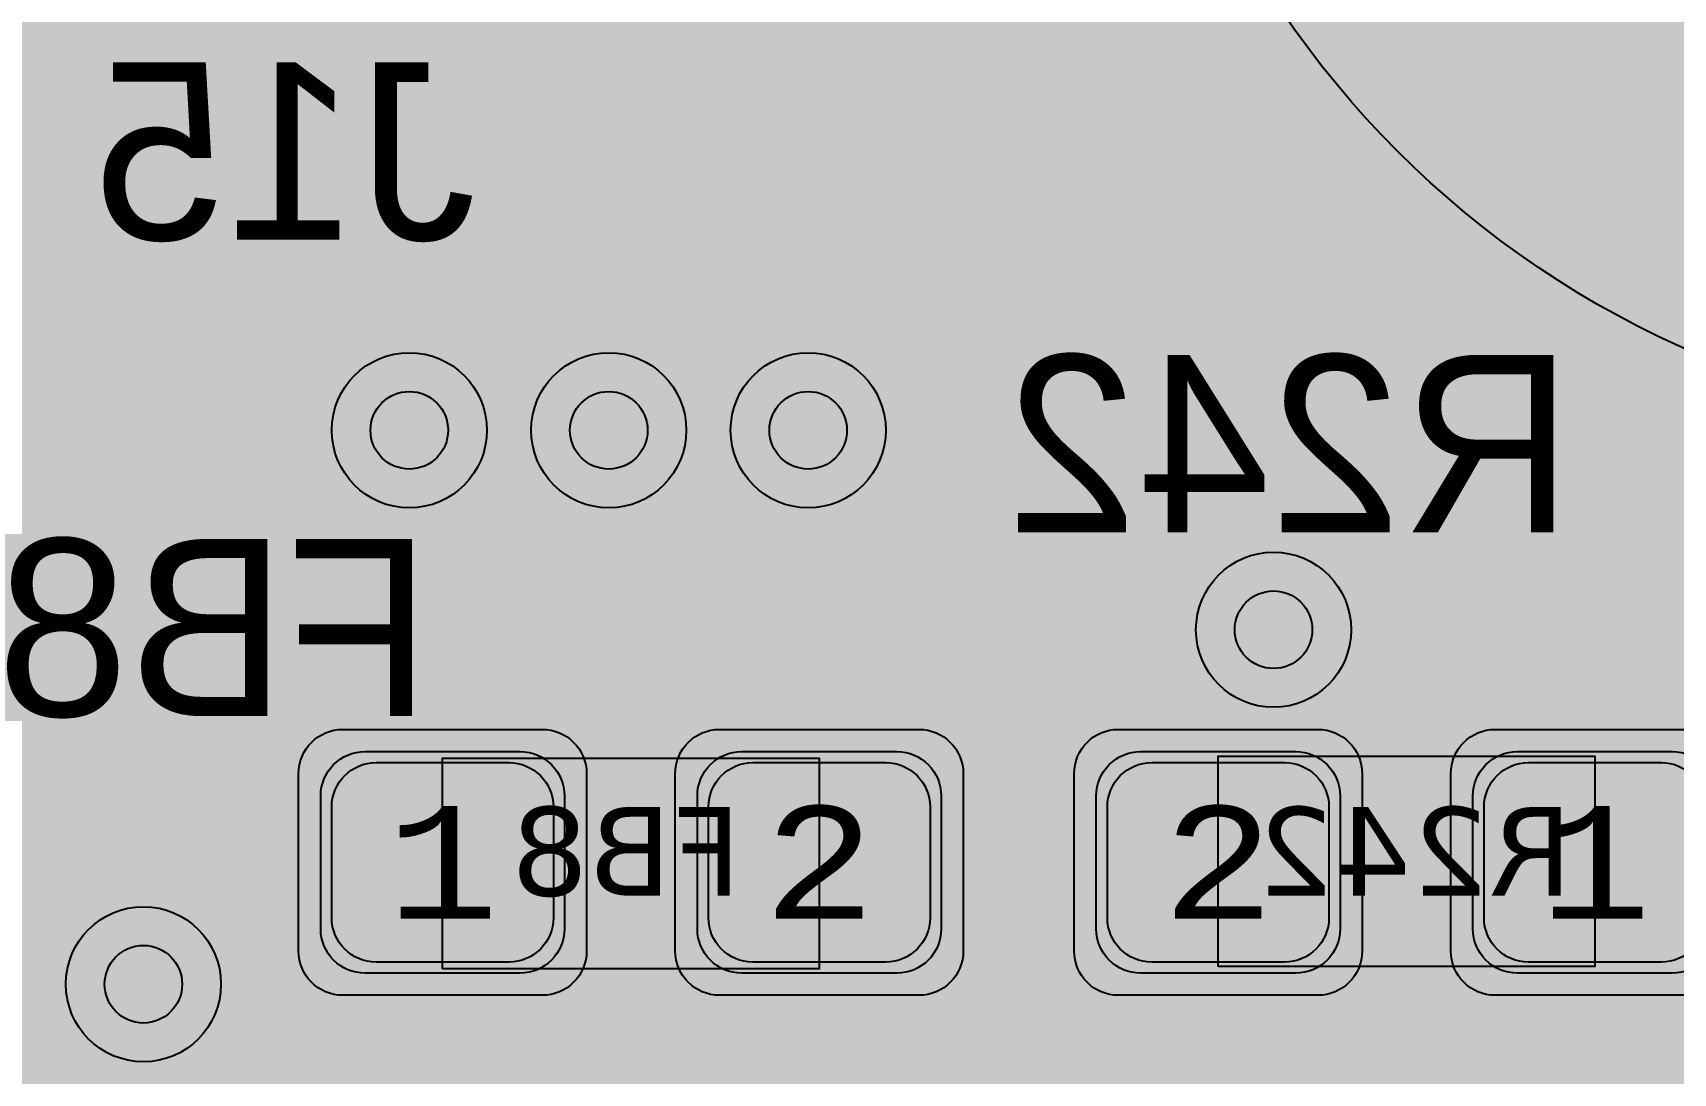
# Model space of a CAD drawing. Extents: x -98 to 119, y -207 to 98.
# Drawn here: x -9.2 to -1.8, y -7.2 to -2.51 of the extents above; entities that cross this region are included whole.
import ezdxf
from ezdxf.enums import TextEntityAlignment as Align

# ---------------------------------------------------------------- set-up
doc = ezdxf.new("R2010")
doc.units = 0
doc.header["$MEASUREMENT"] = 0
for name, color, linetype in [('ASSEMBLY_OUTLINES_BTM', 191, 'CONTINUOUS'), ('ASSEMBLY_PART_NUMBERS_BTM', 191, 'CONTINUOUS'), ('ASSEMBLY_PART_NUMBERS_TOP', 102, 'CONTINUOUS'), ('ASSEMBLY_REF_DES_BTM', 191, 'CONTINUOUS'), ('BOARD_OUTLINE', 10, 'CONTINUOUS'), ('DRILL_DRAWING', 21, 'CONTINUOUS'), ('GENERATED_SILKSCREEN_BTM', 255, 'CONTINUOUS'), ('MANUFACTURING_OUTLINES', 10, 'CONTINUOUS'), ('MOUNTING_HOLE_PADS_LAYER14', 150, 'CONTINUOUS'), ('MOUNTING_HOLE_PADS_LAYER15', 230, 'CONTINUOUS'), ('PART_PADS_SMD_BTM', 230, 'CONTINUOUS'), ('PIN_NUMBERS_BTM', 8, 'CONTINUOUS'), ('PIN_NUMBERS_TOP', 8, 'CONTINUOUS'), ('PLACEMENT_OUTLINES_BTM', 222, 'CONTINUOUS'), ('PLANE_DATA_LAYER_BOTTOM', 230, 'CONTINUOUS'), ('PLANE_SHAPES_LAYER_BOTTOM', 230, 'CONTINUOUS'), ('PLANE_SHAPES_LAYER_TOP', 150, 'CONTINUOUS'), ('ROUTE_BORDER', 151, 'CONTINUOUS'), ('SILKSCREEN_OUTLINES_BTM', 211, 'CONTINUOUS'), ('SILKSCREEN_REF_DES_BTM', 211, 'CONTINUOUS'), ('SOLDERMASK_PADS_BTM', 12, 'CONTINUOUS'), ('SOLDERPASTE_PADS_BTM', 12, 'CONTINUOUS'), ('TRACES_LAYER_BOTTOM', 230, 'CONTINUOUS'), ('TRACES_LAYER_TOP', 150, 'CONTINUOUS'), ('VIA_HOLES_LAYER_BOTTOM', 30, 'CONTINUOUS'), ('VIA_HOLES_LAYER_TOP', 30, 'CONTINUOUS'), ('VIA_PADS_LAYER_BOTTOM', 230, 'CONTINUOUS'), ('VIA_PADS_LAYER_TOP', 150, 'CONTINUOUS')]:
    doc.layers.add(name, color=color, linetype=linetype)
doc.styles.add('COURIER_NEW', font='COUR.TTF')
doc.styles.add('VERDANA', font='verdana.TTF')
doc.styles.add('VERIBEST_GERBER_0', font='txt')

msp = doc.modelspace()

# ---------------------------------------------------------------- hatches: boundary and pattern name
at = {"layer": 'PLANE_DATA_LAYER_BOTTOM'}
h = msp.add_hatch(color=256, dxfattribs=at)
h.paths.add_polyline_path([(-96.5, 0, -1), (96.5, 0, -1)], flags=0)
h.paths.add_polyline_path([(92.251979, -7.43598, 0.72698816), (92.479659, -3.637852, -0.30860979), (92.431259, -3.566904, -0.00963525), (92.431316, -3.563968, 0.00963501), (92.5, -0.000006), (92.5, 0.000001, 0.05332526), (90.407665, 19.562826, -0.05332692), (90.405941, 19.578942), (90.405941, 19.578943, -0.23821791), (90.436919, 19.640273, 0.66175504), (89.584154, 23.221888, -0.29529758), (89.523137, 23.277841, 0.02240102), (87.08146, 31.194059, -0.0862063), (87.076996, 31.219756), (87.076996, 31.219757, -0.21018391), (87.101696, 31.275919, 0.67938251), (85.774921, 34.749845, -0.30186499), (85.705267, 34.797373, 0.04791583), (77.514669, 50.475005, -0.14530744), (77.502324, 50.516585, -0.1239887), (77.511414, 50.552678, 0.60660899), (75.516892, 53.486368, -0.27423899), (75.44586, 53.517962, 0.02152308), (70.565432, 59.806101, -0.17759524), (70.547363, 59.855368), (70.547363, 59.855369, -0.1118333), (70.5548, 59.888203, 0.66175545), (68.116894, 62.64715, -0.29529737), (68.036725, 62.667806, 0.05833458), (51.722715, 76.687749, -0.24933783), (51.689123, 76.750923), (51.689123, 76.750924, -0.06075989), (51.691357, 76.76924, 0.7149664), (48.509213, 78.818582, -0.31487112), (48.42205, 78.81342, 0.02280668), (41.042088, 82.896302, -0.28513695), (40.999698, 82.964591), (40.999698, 82.964596, -0.00424702), (40.999709, 82.965891, 0.64704661), (37.697353, 84.5176, -0.28975486), (37.616734, 84.505806, 0.05294354), (19.031563, 90.52099, -0.30833592), (18.972104, 90.582877, 0.69698225), (15.284156, 91.27756, -0.30833961), (15.206255, 91.241547, 0.02237069), (6.993138, 92.235275, -0.31520437), (6.925536, 92.290658, 0.71588806), (3.14462, 92.496703, -0.31520526), (3.0714, 92.448994, 0.06346806), (-20.215283, 90.264015, -0.32014225), (-20.296827, 90.298428, 0.72963938), (-23.995319, 89.386755, -0.32014403), (-24.051528, 89.318386, 0.01866354), (-30.645576, 87.275991, -0.30986574), (-30.72878, 87.298418, 0.70117084), (-34.249879, 85.978007, -0.00275269), (-34.249874, 85.977168, -0.30685575), (-34.29782, 85.9064, 0.04916641), (-50.410548, 77.556603, -0.32354836), (-50.499711, 77.561018, 0.73921276), (-53.660594, 75.408706, -0.07516987), (-53.657188, 75.386179), (-53.657188, 75.386178, -0.24247942), (-53.68916, 75.324127, 0.01996774), (-59.527063, 70.80098, -0.29848709), (-59.610009, 70.791065, 0.55672441), (-62.5, 69), (-62.5, 68.999999, 0.08270852), (-62.392031, 68.351756, -0.29848757), (-62.412702, 68.270818, 0.06718659), (-78.279974, 49.27977, -0.27781781), (-78.350169, 49.24438, 0.43635087), (-80.5, 47.25), (-80.5, 47.249999, 0.14146633), (-80.192238, 46.184011, -0.14146588), (-80.180512, 46.143397), (-80.180512, 46.143396, -0.13119073), (-80.190652, 46.105416, 0.01929482), (-83.506407, 39.786053, -0.3122068), (-83.581614, 39.742899, 0.43912347), (-85.75, 37.75, 0.20482962), (-85.131688, 36.303992, -0.20483071), (-85.10813, 36.248899), (-85.10813, 36.248898, -0.10091901), (-85.114214, 36.219062, 0.04809776), (-90.466303, 19.289839, -0.31487042), (-90.530154, 19.230281, 0.71496565), (-91.24073, 15.512631, -0.26937831), (-91.202277, 15.446437), (-91.202277, 15.446436, -0.04192983), (-91.203345, 15.433723, 0.01884133), (-92.106444, 8.523669, -0.32827121), (-92.166453, 8.456161, 0.35402801), (-93.75, 6.5), (-93.75, 6.499999, 0.3147083), (-92.438077, 4.622088, -0.31470689), (-92.388093, 4.55054), (-92.388093, 4.550537, -0.01228575), (-92.388185, 4.546794, 0.01229418), (-92.5, 0.00001), (-92.5, -0.000004, 0.05293339), (-90.438132, -19.421494, -0.32940864), (-90.475468, -19.504015, 0.27173254), (-91.5, -21.25, 0.40159771), (-89.586502, -23.248128, -0.32940451), (-89.516056, -23.305059, 0.02130735), (-87.207653, -30.839509, -0.32217733), (-87.232533, -30.924924, 0.23066593), (-88, -32.499999), (-88, -32.5, 0.43149503), (-85.882787, -34.496562, -0.3221788), (-85.807634, -34.544174, 0.04801617), (-77.643233, -50.277018, -0.30387878), (-77.644537, -50.3618, 0.152519), (-78, -51.499999), (-78, -51.5, 0.48198292), (-75.552374, -53.449264, -0.30388342), (-75.473145, -53.479475, 0.02199125), (-70.483925, -59.90214, -0.3186215), (-70.47622, -59.989968, 0.72539906), (-67.952631, -62.834176, -0.31862421), (-67.866344, -62.852281, 0.06239253), (-50.265124, -77.650932, -0.25435623), (-50.230332, -77.714899), (-50.230332, -77.7149, -0.03445317), (-50.231054, -77.725364, 0.03445193), (-50.25, -78), (-50.25, -78.000001, 0.60330822), (-47.119729, -79.649997, -0.29136265), (-47.037917, -79.64725, 0.02294124), (-39.54278, -83.621879, -0.2900128), (-39.499155, -83.690765), (-39.499155, -83.690766, -0.00713035), (-39.499186, -83.692939, 0.00713296), (-39.5, -83.749994), (-39.5, -83.75, 0.65808296), (-36.126004, -85.203319, -0.29776298), (-36.043963, -85.188513, 0.04901634), (-18.771876, -90.575199, -0.30186131), (-18.712566, -90.635139, 0.67938177), (-15.056336, -91.31372, -0.30186438), (-14.979467, -91.279054, 0.02174912), (-6.993138, -92.235275, -0.31520437), (-6.925536, -92.290658, 0.71588806), (-3.14462, -92.496703, -0.31520526), (-3.0714, -92.448994, 0.06250827), (19.869968, -90.340657, -0.3455664), (19.954737, -90.381493, 0.79435682), (23.75, -89.500001), (23.75, -89.499973, 0.00508686), (23.749586, -89.459281, -0.34558849), (23.806159, -89.384097, 0.02146945), (31.383958, -87.013201, -0.31444693), (31.468175, -87.035889, 0.70013084), (35, -85.75), (35, -85.749988, 0.00909926), (34.998675, -85.677212, -0.00905723), (34.998625, -85.674452), (34.998625, -85.674439, -0.3044722), (35.045955, -85.60392, 0.04798546), (50.721249, -77.353765, -0.31444166), (50.808431, -77.356288, 0.61621831), (54, -75.75), (54, -75.749999, 0.06775817), (53.927211, -75.215343, -0.06775352), (53.924438, -75.194974), (53.924438, -75.194973, -0.24153729), (53.95619, -75.13308, 0.02236582), (60.452055, -70.01285, -0.31311155), (60.538488, -70.003709, 0.71009535), (63.344013, -67.475653, -0.09971759), (63.33807, -67.446151), (63.33807, -67.44615, -0.20692806), (63.362073, -67.390635, 0.05820555), (77.187807, -50.973449, -0.31748667), (77.269693, -50.94147, 0.72222414), (79.294241, -47.729048, -0.17387366), (79.276877, -47.680625, -0.13609457), (79.287761, -47.641379, 0.02052348), (82.926938, -40.980152, -0.3530032), (83.013777, -40.939997, 0.48811211), (85.5, -39), (85.5, -38.999999, 0.2400736), (84.675602, -37.381988, -0.24007295), (84.644192, -37.320342), (84.644192, -37.320341, -0.10410562), (84.650658, -37.289623, 0.05054674), (90.411157, -19.546683, -0.32146983), (90.476988, -19.487077, 0.38127918), (92.25, -17.5, 0.2751437), (91.203224, -15.741772, -0.27514249), (91.163342, -15.674784), (91.163342, -15.674783, -0.04255495), (91.164442, -15.661882, 0.02223578), (92.195155, -7.50356, -0.31919634)], flags=0)
at = {"layer": 'PLANE_SHAPES_LAYER_BOTTOM'}
h = msp.add_hatch(color=256, dxfattribs=at)
h.paths.add_polyline_path([(-96.5, 0, -1), (96.5, 0, -1)], flags=0)
h.paths.add_polyline_path([(-92.5, 0, -1), (92.5, 0, -1)], flags=0)
at = {"layer": 'PLANE_SHAPES_LAYER_TOP'}
h = msp.add_hatch(color=256, dxfattribs=at)
h.paths.add_polyline_path([(-96.31345, 0, -1), (96.81345, 0, -1)], flags=0)
h.paths.add_polyline_path([(-92.25, 0, -1), (92.75, 0, -1)], flags=0)
h = msp.add_hatch(color=256, dxfattribs=at)
h.paths.add_polyline_path([(46.25, -35.15), (43.875, -38), (28.75, -38), (32.25, -34.5), (32.25, -30.5), (35.75, -30.5), (35.75, -27), (14.25, -27), (14.25, -24), (-10, -24), (-10, -18.75), (1.75, -18.75), (1.75, -9.25), (-10, -9.25), (-10, 32.75), (1.75, 32.75), (1.75, 34.25), (20.25, 34.25), (20.25, 25.25), (22.25, 23.25), (34.5, 23.25), (34.5, -26.5), (41.25, -26.5), (41.25, -20.5), (46.25, -20.5)])
h.paths.add_polyline_path([(-8.75, 10.25), (-8.75, 19.5), (1.25, 19.5), (1.25, 10.25)], flags=16)
h.paths.add_polyline_path([(6, 27.25), (6, 29.75), (15.45, 29.75), (15.45, 27.25)], flags=16)
at = {"layer": 'VIA_HOLES_LAYER_BOTTOM'}
h = msp.add_hatch(color=256, dxfattribs=at)
edge = h.paths.add_edge_path()
edge.add_arc((-7.5, -4.3), 0.175, 0, 360)
h = msp.add_hatch(color=256, dxfattribs=at)
edge = h.paths.add_edge_path()
edge.add_arc((-6.6, -4.3), 0.175, 0, 360)
h = msp.add_hatch(color=256, dxfattribs=at)
edge = h.paths.add_edge_path()
edge.add_arc((-5.7, -4.3), 0.175, 0, 360)
h = msp.add_hatch(color=256, dxfattribs=at)
edge = h.paths.add_edge_path()
edge.add_arc((-3.6, -5.2), 0.175, 0, 360)
h = msp.add_hatch(color=256, dxfattribs=at)
edge = h.paths.add_edge_path()
edge.add_arc((-8.7, -6.8), 0.175, 0, 360)
at = {"layer": 'VIA_HOLES_LAYER_TOP'}
h = msp.add_hatch(color=256, dxfattribs=at)
edge = h.paths.add_edge_path()
edge.add_arc((-7.5, -4.3), 0.175, 0, 360)
h = msp.add_hatch(color=256, dxfattribs=at)
edge = h.paths.add_edge_path()
edge.add_arc((-6.6, -4.3), 0.175, 0, 360)
h = msp.add_hatch(color=256, dxfattribs=at)
edge = h.paths.add_edge_path()
edge.add_arc((-5.7, -4.3), 0.175, 0, 360)
h = msp.add_hatch(color=256, dxfattribs=at)
edge = h.paths.add_edge_path()
edge.add_arc((-3.6, -5.2), 0.175, 0, 360)
h = msp.add_hatch(color=256, dxfattribs=at)
edge = h.paths.add_edge_path()
edge.add_arc((-8.7, -6.8), 0.175, 0, 360)

# ---------------------------------------------------------------- linework, layer by layer
at = {"layer": 'ASSEMBLY_OUTLINES_BTM'}
for points in [[(-3.85, -6.72), (-3.85, -5.77), (-2.15, -5.77), (-2.15, -6.72)], [(-7.35, -6.73), (-7.35, -5.78), (-5.65, -5.78), (-5.65, -6.73)]]:
    msp.add_lwpolyline(points, close=True, dxfattribs=at)
at = {"layer": 'BOARD_OUTLINE', "const_width": 0.1}
msp.add_lwpolyline([(-97.5, 0, -1), (97.5, 0, -1)], format="xyb", close=True, dxfattribs=at)
at = {"layer": 'GENERATED_SILKSCREEN_BTM', "const_width": 0.15}
for points in [[(-8.1792, -3.4208), (-8.1728, -3.4224), (-8.1688, -3.4256), (-8.1672, -3.4312), (-8.1664, -3.4376), (-8.1672, -3.4432), (-8.1688, -3.4488), (-8.1728, -3.4528), (-8.1792, -3.4536), (-8.4912, -3.4536), (-8.4968, -3.4528), (-8.5016, -3.4488), (-8.504, -3.4432), (-8.5048, -3.4376), (-8.504, -3.4312), (-8.5016, -3.4256), (-8.4968, -3.4224), (-8.4912, -3.4208), (-8.3504, -3.4208), (-8.3504, -2.6696), (-8.3496, -2.664), (-8.3472, -2.66), (-8.3432, -2.6576), (-8.3376, -2.6568), (-8.3336, -2.656), (-8.3296, -2.656), (-8.3264, -2.6576), (-8.3232, -2.6608), (-8.1672, -2.88), (-8.1656, -2.8832), (-8.1648, -2.8856), (-8.1648, -2.8912), (-8.1672, -2.896), (-8.1712, -2.9), (-8.176, -2.9032), (-8.1816, -2.9048), (-8.1848, -2.9048), (-8.1872, -2.904), (-8.1912, -2.8992), (-8.3192, -2.72), (-8.3192, -3.4208), (-8.1792, -3.4208)], [(-9.3472, -2.6536), (-8.8072, -2.6536), (-8.8016, -2.6552), (-8.7968, -2.6592), (-8.7928, -2.664), (-8.7912, -2.6696), (-8.7912, -3.0544), (-8.792, -3.06), (-8.7944, -3.064), (-8.7976, -3.0664), (-8.8032, -3.068), (-8.8064, -3.0696), (-8.8104, -3.0704), (-8.8144, -3.0696), (-8.8176, -3.0672), (-8.948, -2.9608), (-9.2064, -2.9608), (-9.3312, -3.0624)], [(-7.336, -3.3152), (-7.3312, -3.312), (-7.3248, -3.312), (-7.3192, -3.3136), (-7.3144, -3.3176), (-7.3104, -3.3224), (-7.3088, -3.328), (-7.3088, -3.3344), (-7.312, -3.3392), (-7.4192, -3.4488), (-7.4232, -3.4512), (-7.4272, -3.452), (-7.4288, -3.4536), (-7.432, -3.4536), (-7.5936, -3.4536), (-7.5976, -3.4528), (-7.6016, -3.4504), (-7.6032, -3.4496), (-7.604, -3.4488), (-7.6048, -3.448), (-7.6072, -3.4464), (-7.6872, -3.3368), (-7.6888, -3.3336), (-7.6896, -3.332), (-7.6904, -3.3304), (-7.6904, -3.328), (-7.6904, -2.6864), (-7.8632, -2.6864), (-7.8688, -2.6848), (-7.8736, -2.6816), (-7.876, -2.676), (-7.8768, -2.6704), (-7.876, -2.664), (-7.8736, -2.6584), (-7.8688, -2.6544), (-7.8632, -2.6536), (-7.4584, -2.6536), (-7.452, -2.6544), (-7.448, -2.6584), (-7.4456, -2.664), (-7.4448, -2.6704), (-7.4456, -2.676), (-7.448, -2.6816), (-7.452, -2.6848), (-7.4584, -2.6864), (-7.6584, -2.6864), (-7.6584, -3.3224), (-7.5856, -3.42), (-7.4392, -3.42), (-7.336, -3.3152)], [(-8.9424, -2.9288), (-8.9392, -2.9296), (-8.9368, -2.9304), (-8.9336, -2.932), (-8.8248, -3.02), (-8.8248, -2.6864), (-9.3472, -2.6864)], [(-9.3576, -3.0408), (-9.2224, -2.932), (-9.2184, -2.9304), (-9.2152, -2.9296), (-9.212, -2.9288), (-8.9424, -2.9288)], [(-9.3312, -3.32), (-9.2064, -3.42), (-8.948, -3.42), (-8.8176, -3.3144), (-8.812, -3.312), (-8.8072, -3.312), (-8.8016, -3.3152), (-8.7976, -3.3192), (-8.7944, -3.3248), (-8.7928, -3.3304), (-8.7936, -3.3336), (-8.7944, -3.336), (-8.796, -3.3384), (-8.7984, -3.34), (-8.9336, -3.4504), (-8.936, -3.452), (-8.9392, -3.452), (-8.9424, -3.4536), (-9.212, -3.4536), (-9.2136, -3.4536), (-9.2152, -3.4528), (-9.216, -3.4528), (-9.2176, -3.452), (-9.2192, -3.452), (-9.2224, -3.4504), (-9.3576, -3.34)], [(-5.0572, -3.9768), (-5.1916, -4.0864), (-5.194, -4.0904), (-5.1948, -4.0936), (-5.1964, -4.096), (-5.1972, -4.0992), (-5.1972, -4.2088), (-5.1964, -4.212), (-5.1948, -4.2168), (-5.194, -4.2208), (-5.1916, -4.2224), (-4.6588, -4.6552), (-4.6588, -4.7408), (-5.1812, -4.7408), (-5.1868, -4.7424), (-5.1916, -4.7456), (-5.194, -4.7512), (-5.1948, -4.7576), (-5.194, -4.7632), (-5.1916, -4.7688), (-5.1868, -4.772), (-5.1812, -4.7736), (-4.642, -4.7736), (-4.6356, -4.772), (-4.6316, -4.768), (-4.6276, -4.764), (-4.626, -4.7576), (-4.626, -4.648), (-4.6268, -4.6456), (-4.6284, -4.64), (-4.63, -4.6376), (-4.6308, -4.636), (-4.6332, -4.6344), (-5.1652, -4.2008), (-5.1652, -4.1072), (-5.0404, -4.0064), (-4.782, -4.0064), (-4.6516, -4.1128), (-4.646, -4.1144), (-4.6404, -4.1136), (-4.6356, -4.1112), (-4.6316, -4.1064), (-4.6292, -4.1016), (-4.6284, -4.096), (-4.6292, -4.0904), (-4.6308, -4.088), (-4.6332, -4.0864), (-4.7676, -3.9768), (-4.7708, -3.976), (-4.7724, -3.9752), (-4.774, -3.9744), (-4.7772, -3.9736), (-5.0468, -3.9736), (-5.05, -3.9744), (-5.0516, -3.9752), (-5.054, -3.976), (-5.0572, -3.9768)], [(-4.3556, -4.7576), (-4.3564, -4.764), (-4.3604, -4.768), (-4.366, -4.7704), (-4.3716, -4.7712), (-4.3772, -4.7704), (-4.382, -4.768), (-4.386, -4.764), (-4.3876, -4.7576), (-4.3876, -4.5152), (-4.4252, -4.5152), (-4.4308, -4.5136), (-4.4356, -4.5104), (-4.438, -4.5048), (-4.4388, -4.4992), (-4.438, -4.4928), (-4.4356, -4.4872), (-4.4308, -4.4832), (-4.4252, -4.4824), (-4.3876, -4.4824), (-4.3876, -4.012), (-4.3868, -4.008), (-4.3844, -4.0048), (-4.3812, -4.0016), (-4.3772, -3.9992), (-4.3724, -3.9976), (-4.3676, -3.9968), (-4.3636, -3.9976), (-4.3596, -4.0008), (-3.874, -4.4864), (-3.8708, -4.4912), (-3.8692, -4.496), (-3.87, -4.5008), (-3.8732, -4.5064), (-3.8748, -4.5104), (-3.878, -4.5128), (-3.8812, -4.5144), (-3.8852, -4.5152), (-4.3556, -4.5152), (-4.3556, -4.7576)], [(-3.9252, -4.4824), (-4.3556, -4.0536), (-4.3556, -4.4824), (-3.9252, -4.4824)], [(-3.5452, -3.9768), (-3.6796, -4.0864), (-3.682, -4.0904), (-3.6828, -4.0936), (-3.6844, -4.096), (-3.6852, -4.0992), (-3.6852, -4.2088), (-3.6844, -4.212), (-3.6828, -4.2168), (-3.682, -4.2208), (-3.6796, -4.2224), (-3.1468, -4.6552), (-3.1468, -4.7408), (-3.6692, -4.7408), (-3.6748, -4.7424), (-3.6796, -4.7456), (-3.682, -4.7512), (-3.6828, -4.7576), (-3.682, -4.7632), (-3.6796, -4.7688), (-3.6748, -4.772), (-3.6692, -4.7736), (-3.13, -4.7736), (-3.1236, -4.772), (-3.1196, -4.768), (-3.1156, -4.764), (-3.114, -4.7576), (-3.114, -4.648), (-3.1148, -4.6456), (-3.1164, -4.64), (-3.118, -4.6376), (-3.1188, -4.636), (-3.1212, -4.6344), (-3.6532, -4.2008), (-3.6532, -4.1072), (-3.5284, -4.0064), (-3.27, -4.0064), (-3.1396, -4.1128), (-3.134, -4.1144), (-3.1284, -4.1136), (-3.1236, -4.1112), (-3.1196, -4.1064), (-3.1172, -4.1016), (-3.1164, -4.096), (-3.1172, -4.0904), (-3.1188, -4.088), (-3.1212, -4.0864), (-3.2556, -3.9768), (-3.2588, -3.976), (-3.2604, -3.9752), (-3.262, -3.9744), (-3.2652, -3.9736), (-3.5348, -3.9736), (-3.538, -3.9744), (-3.5396, -3.9752), (-3.542, -3.976), (-3.5452, -3.9768)], [(-2.9244, -4.2776), (-2.9268, -4.276), (-2.9276, -4.272), (-2.9292, -4.268), (-2.93, -4.264), (-2.93, -4.0992), (-2.9292, -4.0952), (-2.9276, -4.0928), (-2.9276, -4.0904), (-2.9268, -4.0896), (-2.9252, -4.0888), (-2.9244, -4.0872), (-2.7884, -3.9768), (-2.7844, -3.9752), (-2.7812, -3.9744), (-2.778, -3.9736), (-2.3748, -3.9736), (-2.3676, -3.9752), (-2.3628, -3.9792), (-2.3588, -3.984), (-2.3572, -3.9896), (-2.3572, -4.7576), (-2.3588, -4.764), (-2.3628, -4.768), (-2.3676, -4.7704), (-2.3732, -4.7712), (-2.3796, -4.7704), (-2.3852, -4.768), (-2.3892, -4.764), (-2.3908, -4.7576), (-2.3908, -4.3896), (-2.7668, -4.3896), (-2.898, -4.7624), (-2.9012, -4.768), (-2.9068, -4.7712), (-2.9124, -4.772), (-2.918, -4.7704), (-2.9228, -4.768), (-2.9268, -4.764), (-2.9284, -4.7584), (-2.9276, -4.752), (-2.7964, -4.3792), (-2.9244, -4.2776)], [(-2.3908, -4.0064), (-2.7732, -4.0064), (-2.898, -4.1072), (-2.898, -4.256), (-2.7732, -4.3576), (-2.3908, -4.3576), (-2.3908, -4.0064)], [(-9.4616, -5.6036), (-9.168, -5.6036), (-9.1656, -5.6036), (-9.1632, -5.6028), (-9.16, -5.602), (-9.1568, -5.5988), (-9.0768, -5.5164), (-9.0728, -5.5132), (-9.072, -5.51), (-9.072, -5.5052), (-9.072, -5.258), (-9.072, -5.2548), (-9.072, -5.2532), (-9.0728, -5.2524), (-9.0984, -5.1756), (-9.0728, -5.0988), (-9.072, -5.098), (-9.072, -5.0932), (-9.072, -4.9012), (-9.072, -4.898), (-9.0728, -4.894), (-9.0768, -4.89), (-9.1568, -4.8076), (-9.16, -4.8052), (-9.1632, -4.8044), (-9.1656, -4.8036), (-9.168, -4.8036), (-9.4616, -4.8036)], [(-8.8088, -4.9236), (-8.7056, -4.8092), (-8.7, -4.8052), (-8.6944, -4.8036), (-8.2792, -4.8036), (-8.2736, -4.8052), (-8.2688, -4.8092), (-8.2648, -4.814), (-8.2632, -4.8196), (-8.2632, -5.1692), (-8.2632, -5.1716), (-8.2632, -5.174), (-8.2632, -5.5876), (-8.2648, -5.5932), (-8.2688, -5.5988), (-8.2736, -5.6028), (-8.2792, -5.6036), (-8.6992, -5.6036), (-8.8304, -5.4892), (-8.8336, -5.4844), (-8.8352, -5.478), (-8.8352, -5.3068), (-8.7176, -5.174), (-8.8016, -5.1068), (-8.804, -5.1036), (-8.8064, -5.0996), (-8.808, -5.0956), (-8.8088, -5.0932), (-8.8088, -4.9236)], [(-8.0632, -4.8364), (-8.0688, -4.8348), (-8.0736, -4.8316), (-8.076, -4.826), (-8.0768, -4.8204), (-8.076, -4.814), (-8.0736, -4.8092), (-8.0688, -4.8052), (-8.0632, -4.8036), (-7.5232, -4.8036), (-7.5176, -4.8052), (-7.5128, -4.8092), (-7.5088, -4.814), (-7.5072, -4.8196), (-7.5072, -5.5876), (-7.5088, -5.5932), (-7.5128, -5.598), (-7.5176, -5.6004), (-7.5232, -5.6012), (-7.5296, -5.6004), (-7.5352, -5.598), (-7.5392, -5.5932), (-7.5408, -5.5876), (-7.5408, -5.1836), (-7.9032, -5.1836), (-7.9088, -5.1828), (-7.9136, -5.1788), (-7.916, -5.1732), (-7.9168, -5.1676), (-7.916, -5.162), (-7.9136, -5.1564), (-7.9088, -5.1524), (-7.9032, -5.1508), (-7.5408, -5.1508), (-7.5408, -4.8364), (-8.0632, -4.8364)], [(-9.104, -4.91), (-9.104, -5.0916), (-9.1256, -5.1604), (-9.5024, -5.1604), (-9.5256, -5.0916), (-9.5256, -4.91), (-9.4544, -4.8364), (-9.176, -4.8364), (-9.104, -4.91)], [(-8.2968, -4.8364), (-8.6864, -4.8364), (-8.776, -4.9364), (-8.776, -5.0844), (-8.6872, -5.1556), (-8.2968, -5.1556), (-8.2968, -4.8364)], [(-9.104, -5.2612), (-9.104, -5.498), (-9.176, -5.5708), (-9.4544, -5.5708), (-9.5256, -5.498), (-9.5256, -5.2612), (-9.5024, -5.1924), (-9.1256, -5.1924), (-9.104, -5.2612)], [(-8.2968, -5.1884), (-8.6856, -5.1884), (-8.8032, -5.3204), (-8.8032, -5.4708), (-8.6872, -5.5708), (-8.2968, -5.5708), (-8.2968, -5.1884)]]:
    msp.add_lwpolyline(points, dxfattribs=at)
for points in [[(-2.707902, -5.769995, 0.00001223), (-2.707911, -5.770005), (-3.292089, -5.770005, 0.00001223), (-3.292098, -5.769995), (-2.707902, -5.769995)], [(-6.216156, -5.779995, 0.00001164), (-6.216164, -5.780005), (-6.783836, -5.780005, 0.00001164), (-6.783844, -5.779995), (-6.216156, -5.779995)], [(-6.207902, -6.730005), (-6.792098, -6.730005, 0.00001223), (-6.792089, -6.729995), (-6.207911, -6.729995, 0.00001223), (-6.207902, -6.730005)], [(-2.716156, -6.720005), (-3.283844, -6.720005, 0.00001164), (-3.283836, -6.719995), (-2.716164, -6.719995, 0.00001164), (-2.716156, -6.720005)]]:
    msp.add_lwpolyline(points, format="xyb", dxfattribs=at)
at = {"layer": 'MANUFACTURING_OUTLINES'}
msp.add_circle((0, 0), 97.575405, dxfattribs=at)
at = {"layer": 'MOUNTING_HOLE_PADS_LAYER14'}
msp.add_circle((0, 0), 4.3, dxfattribs=at)
at = {"layer": 'MOUNTING_HOLE_PADS_LAYER15'}
msp.add_circle((0, 0), 4.3, dxfattribs=at)
at = {"layer": 'PART_PADS_SMD_BTM'}
for points in [[(-7.9, -5.95, -0.41421356), (-7.7, -5.75), (-7, -5.75, -0.41421356), (-6.8, -5.95), (-6.8, -6.55, -0.41421356), (-7, -6.75), (-7.7, -6.75, -0.41421356), (-7.9, -6.55)], [(-6.2, -5.95, -0.41421356), (-6, -5.75), (-5.3, -5.75, -0.41421356), (-5.1, -5.95), (-5.1, -6.55, -0.41421356), (-5.3, -6.75), (-6, -6.75, -0.41421356), (-6.2, -6.55)], [(-3.3, -6.55, -0.41421356), (-3.5, -6.75), (-4.2, -6.75, -0.41421356), (-4.4, -6.55), (-4.4, -5.95, -0.41421356), (-4.2, -5.75), (-3.5, -5.75, -0.41421356), (-3.3, -5.95)], [(-1.6, -6.55, -0.41421356), (-1.8, -6.75), (-2.5, -6.75, -0.41421356), (-2.7, -6.55), (-2.7, -5.95, -0.41421356), (-2.5, -5.75), (-1.8, -5.75, -0.41421356), (-1.6, -5.95)]]:
    msp.add_lwpolyline(points, format="xyb", close=True, dxfattribs=at)
at = {"layer": 'PLACEMENT_OUTLINES_BTM'}
for points in [[(-3.85, -6.72), (-3.85, -5.77), (-2.15, -5.77), (-2.15, -6.72)], [(-7.35, -6.73), (-7.35, -5.78), (-5.65, -5.78), (-5.65, -6.73)]]:
    msp.add_lwpolyline(points, close=True, dxfattribs=at)
at = {"layer": 'ROUTE_BORDER'}
msp.add_circle((0, 0), 96.5, dxfattribs=at)
at = {"layer": 'SILKSCREEN_OUTLINES_BTM'}
for points in [[(-3.85, -6.72), (-3.85, -5.77), (-2.15, -5.77), (-2.15, -6.72)], [(-7.35, -6.73), (-7.35, -5.78), (-5.65, -5.78), (-5.65, -6.73)]]:
    msp.add_lwpolyline(points, close=True, dxfattribs=at)
at = {"layer": 'SOLDERMASK_PADS_BTM'}
for points in [[(-8, -5.85, -0.41421356), (-7.8, -5.65), (-6.9, -5.65, -0.41421356), (-6.7, -5.85), (-6.7, -6.65, -0.41421356), (-6.9, -6.85), (-7.8, -6.85, -0.41421356), (-8, -6.65)], [(-6.3, -5.85, -0.41421356), (-6.1, -5.65), (-5.2, -5.65, -0.41421356), (-5, -5.85), (-5, -6.65, -0.41421356), (-5.2, -6.85), (-6.1, -6.85, -0.41421356), (-6.3, -6.65)], [(-3.2, -6.65, -0.41421356), (-3.4, -6.85), (-4.3, -6.85, -0.41421356), (-4.5, -6.65), (-4.5, -5.85, -0.41421356), (-4.3, -5.65), (-3.4, -5.65, -0.41421356), (-3.2, -5.85)], [(-1.5, -6.65, -0.41421356), (-1.7, -6.85), (-2.6, -6.85, -0.41421356), (-2.8, -6.65), (-2.8, -5.85, -0.41421356), (-2.6, -5.65), (-1.7, -5.65, -0.41421356), (-1.5, -5.85)]]:
    msp.add_lwpolyline(points, format="xyb", close=True, dxfattribs=at)
at = {"layer": 'SOLDERPASTE_PADS_BTM'}
for points in [[(-7.85, -6, -0.41421356), (-7.65, -5.8), (-7.05, -5.8, -0.41421356), (-6.85, -6), (-6.85, -6.5, -0.41421356), (-7.05, -6.7), (-7.65, -6.7, -0.41421356), (-7.85, -6.5)], [(-6.15, -6, -0.41421356), (-5.95, -5.8), (-5.35, -5.8, -0.41421356), (-5.15, -6), (-5.15, -6.5, -0.41421356), (-5.35, -6.7), (-5.95, -6.7, -0.41421356), (-6.15, -6.5)], [(-3.35, -6.5, -0.41421356), (-3.55, -6.7), (-4.15, -6.7, -0.41421356), (-4.35, -6.5), (-4.35, -6, -0.41421356), (-4.15, -5.8), (-3.55, -5.8, -0.41421356), (-3.35, -6)], [(-1.65, -6.5, -0.41421356), (-1.85, -6.7), (-2.45, -6.7, -0.41421356), (-2.65, -6.5), (-2.65, -6, -0.41421356), (-2.45, -5.8), (-1.85, -5.8, -0.41421356), (-1.65, -6)]]:
    msp.add_lwpolyline(points, format="xyb", close=True, dxfattribs=at)
at = {"layer": 'TRACES_LAYER_BOTTOM'}
for points, const_width in [([(-2.15, -6.25), (-2.15, -4.846313), (-4.815859, -2.180454), (-4.815859, 0.101086), (-5.472799, 0.758026)], 0.35), ([(-23.1, -3.3), (-15.707169, -3.3), (-15.09435, -2.687181), (-5.831951, -2.687181), (-4.934312, -3.58482), (-4.934312, -5.0132)], 0.35), ([(-25.04, -5.5), (-23.695228, -4.155228), (-15.638048, -4.155228), (-14.687141, -3.204321), (-6.795679, -3.204321), (-5.7, -4.3)], 0.25), ([(-16.04, -5.5), (-14.215, -3.675), (-7.225, -3.675), (-6.6, -4.3)], 0.25), ([(-7.5, -4.3), (-8.125, -4.3), (-8.210459, -4.214541), (-13.91411, -4.214541), (-14.615, -4.915431), (-14.615, -6.279595), (-15.010405, -6.675), (-15.139065, -6.675), (-16.04, -7.575935), (-16.04, -11.5)], 0.35), ([(-4.934312, -5.0132), (-5.121112, -5.2), (-6.3, -5.2), (-7.35, -6.25)], 0.35), ([(-4.934312, -5.0132), (-4.757536, -5.189976), (-4.235024, -5.189976), (-4.225, -5.2), (-3.6, -5.2)], 0.35), ([(-5.65, -6.25), (-3.85, -6.25)], 0.35), ([(-2.15, -6.25), (-2.15, -7.4), (-2.35, -7.6), (-2.35, -8.75)], 0.35), ([(-8.7, -6.8), (-8.7, -7.904787), (-7.9, -8.704787), (-7.9, -11)], 0.35)]:
    msp.add_lwpolyline(points, dxfattribs=dict(at, const_width=const_width))
at = {"layer": 'TRACES_LAYER_TOP'}
for points, const_width in [([(-8.7, -6.8), (-8.7, -6.175), (-9.330884, -5.544116), (-9.330884, 18.794363), (-10.244661, 19.70814), (-23.60686, 19.70814), (-24.79, 18.525), (-24.79, 17.5)], 0.25), ([(-5.1, 9.7), (-5.1, 6.721407), (-5.527958, 6.293449), (-5.527958, 6.293447), (-5.821405, 6), (-5.821407, 6), (-8.911212, 2.910195), (-8.911212, -2.288788), (-7.941942, -3.258058), (-7.941942, -3.858058), (-7.5, -4.3)], 0.25), ([(-4.2, 9.7), (-4.2, 7.055721), (-4.3, 6.955721), (-4.3, 6.94957), (-8.511212, 2.738358), (-8.511212, -1.788788), (-7.041942, -3.258058), (-7.041942, -3.858058), (-6.6, -4.3)], 0.25), ([(-5.7, -4.3), (-6.141942, -3.858058), (-6.141942, -3.258058), (-6.241942, -3.158058), (-6.241942, -3.098244), (-8.111212, -1.228974), (-8.111212, 2.572672), (-3.4, 7.283884), (-3.4, 7.290035), (-3.3, 7.390035), (-3.3, 9.7)], 0.25), ([(-5.8, 2.4), (-5.270558, 1.870558), (-5.270558, -1.37051), (-4.577293, -2.063775), (-4.577293, -5.581223), (-3.337309, -6.821207), (-1.478793, -6.821207), (-0.6, -7.7)], 0.5), ([(-3.6, -5.2), (-2.55, -5.2), (-2.35, -5.4), (-1.3, -5.4)], 0.5)]:
    msp.add_lwpolyline(points, dxfattribs=dict(at, const_width=const_width))
at = {"layer": 'VIA_HOLES_LAYER_BOTTOM'}
for centre in [(-7.5, -4.3), (-6.6, -4.3), (-5.7, -4.3), (-3.6, -5.2), (-8.7, -6.8)]:
    msp.add_circle(centre, 0.175, dxfattribs=at)
at = {"layer": 'VIA_HOLES_LAYER_TOP'}
for centre in [(-7.5, -4.3), (-6.6, -4.3), (-5.7, -4.3), (-3.6, -5.2), (-8.7, -6.8)]:
    msp.add_circle(centre, 0.175, dxfattribs=at)
at = {"layer": 'VIA_PADS_LAYER_BOTTOM'}
for centre in [(-7.5, -4.3), (-6.6, -4.3), (-5.7, -4.3), (-3.6, -5.2), (-8.7, -6.8)]:
    msp.add_circle(centre, 0.35, dxfattribs=at)
at = {"layer": 'VIA_PADS_LAYER_TOP'}
for centre in [(-7.5, -4.3), (-6.6, -4.3), (-5.7, -4.3), (-3.6, -5.2), (-8.7, -6.8)]:
    msp.add_circle(centre, 0.35, dxfattribs=at)

# ---------------------------------------------------------------- texts
at = {"layer": 'ASSEMBLY_PART_NUMBERS_BTM', "style": 'VERIBEST_GERBER_0', "text_generation_flag": 2}
for s, p in [('SN74AHC574PWR', (-5.54, 14.75)), ('CL10B104KB8SFNC', (-4.29, 10)), ('ERJ-3EKF4701V', (-10.71, 7.75)), ('ERJ-3GEY0R00V', (-9.21, 7.75)), ('ERJ-3GEY0R00V', (-7.46, 6.75)), ('7914G-1-000E', (-5.46, 1.5))]:
    msp.add_text(s, height=2.032, rotation=90, dxfattribs=at).set_placement(p, align=Align.TOP_LEFT)
for s, p in [('CL21B106KOQNNNE', (20.75, -1.79)), ('MMZ1608S102A', (16, -2.04)), ('MMZ1608A182B', (-6.5, -3.71)), ('5126', (2.5, -4.71)), ('CL21B225KOFNNNE', (-5, -5.96)), ('CL21B225KOFNNNE', (20.5, -6.96))]:
    msp.add_text(s, height=2.032, dxfattribs=at).set_placement(p, align=Align.TOP_LEFT)
at = {"layer": 'ASSEMBLY_PART_NUMBERS_TOP', "style": 'VERIBEST_GERBER_0'}
msp.add_text('CL21B106KOQNNNE', height=2.032, dxfattribs=at).set_placement((-32, -0.04), align=Align.TOP_LEFT)
at = {"layer": 'ASSEMBLY_REF_DES_BTM', "style": 'VERDANA', "text_generation_flag": 2}
for s, p in [('FB8', (-6, -6)), ('R242', (-2.25, -6))]:
    msp.add_text(s, height=0.4, dxfattribs=at).set_placement(p, align=Align.TOP_LEFT)
at = {"layer": 'DRILL_DRAWING', "style": 'VERIBEST_GERBER_0'}
for p in [(-7.5, -4.3), (-6.6, -4.3), (-5.7, -4.3), (-3.6, -5.2), (-1.3, -5.4), (-9.7, -6.8), (-8.7, -6.8)]:
    msp.add_text('A', height=2, dxfattribs=at).set_placement(p, align=Align.MIDDLE_CENTER)
at = {"layer": 'PIN_NUMBERS_BTM', "style": 'COURIER_NEW'}
for s, p in [('1', (-7.35, -6.25)), ('2', (-5.65, -6.25)), ('2', (-3.85, -6.25)), ('1', (-2.15, -6.25))]:
    msp.add_text(s, height=0.508, dxfattribs=at).set_placement(p, align=Align.MIDDLE_CENTER)
at = {"layer": 'PIN_NUMBERS_TOP', "style": 'COURIER_NEW'}
for s, p in [('1', (-7.35, -6.25)), ('2', (-5.65, -6.25)), ('2', (-3.85, -6.25)), ('1', (-2.15, -6.25))]:
    msp.add_text(s, height=0.508, dxfattribs=at).set_placement(p, align=Align.MIDDLE_CENTER)
at = {"layer": 'SILKSCREEN_REF_DES_BTM', "style": 'VERIBEST_GERBER_0', "text_generation_flag": 2}
for s, p in [('J15', (-7.2, -2.64)), ('R242', (-2.25, -3.96)), ('FB8', (-7.4, -4.79))]:
    msp.add_text(s, height=0.8, dxfattribs=at).set_placement(p, align=Align.TOP_LEFT)

doc.saveas('drawing.dxf')
